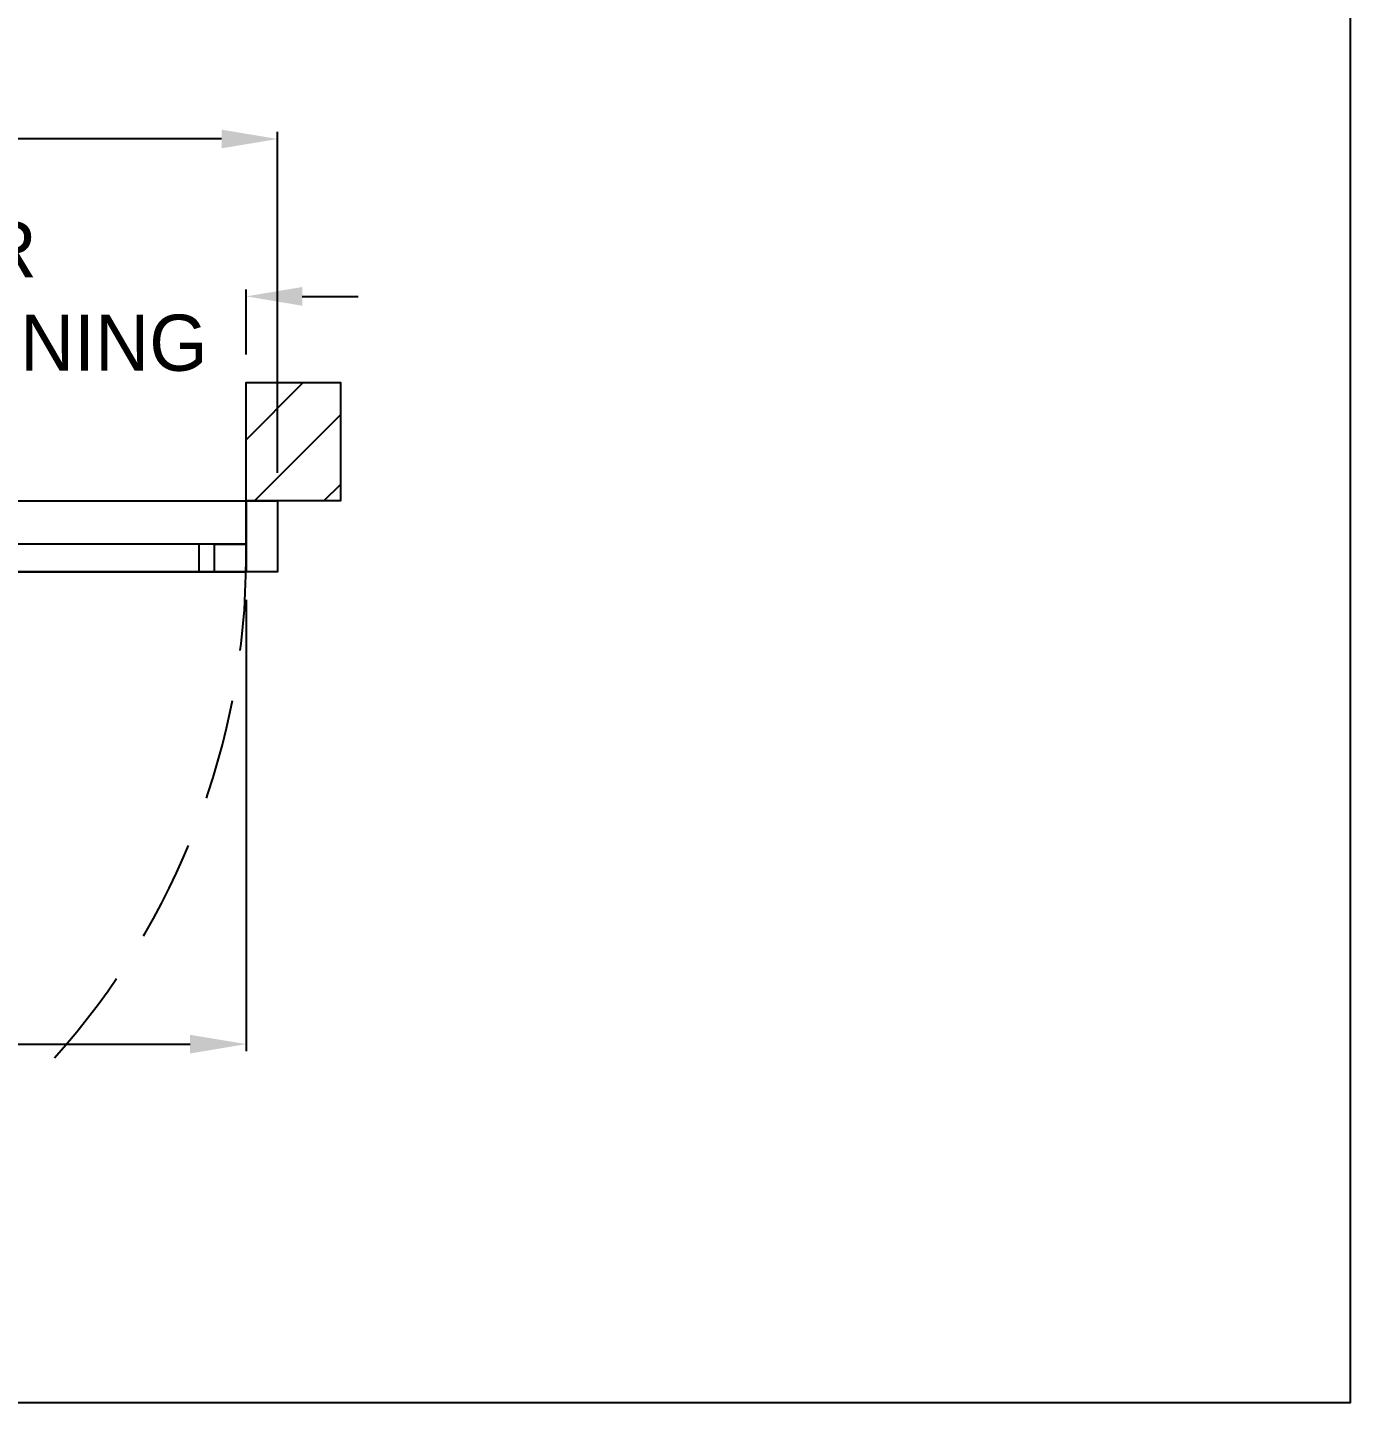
# Model space of a CAD drawing. Header units: inches. Extents: x 0 to 234, y -37 to 292.
# Drawn here: x 150.3 to 234.3, y 50 to 137.4 of the extents above; entities that cross this region are included whole.
import ezdxf

# ---------------------------------------------------------------- set-up
doc = ezdxf.new("R2010")
doc.units = ezdxf.units.IN
doc.header["$MEASUREMENT"] = 0
doc.header["$PDSIZE"] = -1
doc.linetypes.add('HIDDEN', pattern=[0.075, 0.05, -0.025])
doc.layers.get('0').update_dxf_attribs({"lineweight": 25})
doc.layers.get('Defpoints').update_dxf_attribs({"lineweight": 0})
doc.layers.add('BO - PLAN', color=7, linetype='HIDDEN', lineweight=25)
doc.layers.add('DIM', color=7, linetype='Continuous', lineweight=25)
doc.layers.add('ZOOM BOUNDARY', color=40, linetype='Continuous', lineweight=25, plot=False)
doc.styles.add('DIM', font='ARRomD.shx')
doc.dimstyles.get("Standard").update_dxf_attribs({"dimscale": 0, "dimtxt": 0.36, "dimasz": 0.4, "dimexe": 0.05, "dimexo": 0.2, "dimgap": 0.125, "dimtad": 0, "dimdec": 5, "dimzin": 0, "dimdsep": 46, "dimlunit": 4, "dimtxsty": 'DIM', "dimcen": 0.09, "dimclrd": 256, "dimclre": 256, "dimclrt": 256, "dimadec": 0, "dimazin": 0, "dimtfac": 1, "dimtdec": 4, "dimtofl": 0, "dimtmove": 0, "dimatfit": 3, "dimfxl": 1, "dimfrac": 2, "dimtolj": 1, "dimtzin": 0, "dimlwd": -1, "dimlwe": -1, "dimarcsym": 0})

# ---------------------------------------------------------------- blocks, each defined once
blk = doc.blocks.new('*D6705')
at = {"layer": 'Defpoints', "color": 0}
for p in [(68.165, 130.281), (68.165, 107.281), (166.165, 107.281)]:
    blk.add_point(p, dxfattribs=at)
at = {"layer": 'DIM'}
for p, q in [((68.165, 109.063), (68.165, 130.727)), ((71.73, 130.281), (94.835, 130.281)), ((162.601, 130.281), (139.496, 130.281)), ((166.165, 109.063), (166.165, 130.727))]:
    blk.add_line(p, q, dxfattribs=at)
for points in [[(71.73, 130.875), (71.73, 129.687), (68.165, 130.281)], [(162.601, 129.687), (162.601, 130.875), (166.165, 130.281)]]:
    blk.add_solid(points, dxfattribs=at)
at = {"layer": 'DIM', "insert": (117.165, 130.281), "char_height": 3.5644, "attachment_point": 5, "style": 'DIM'}
blk.add_mtext('\\A1;{PACKAGE WIDTH}', dxfattribs=at)
blk = doc.blocks.new('*D6707')
at = {"layer": 'Defpoints', "color": 0}
for p in [(121.665, 120.281), (164.165, 114.805), (121.665, 107.281)]:
    blk.add_point(p, dxfattribs=at)
at = {"layer": 'DIM'}
for p, q in [((121.665, 109.063), (121.665, 120.727)), ((164.165, 116.587), (164.165, 120.727)), ((118.101, 120.281), (114.536, 120.281)), ((167.73, 120.281), (171.294, 120.281))]:
    blk.add_line(p, q, dxfattribs=at)
for points in [[(118.101, 119.687), (118.101, 120.875), (121.665, 120.281)], [(167.73, 120.875), (167.73, 119.687), (164.165, 120.281)]]:
    blk.add_solid(points, dxfattribs=at)
at = {"layer": 'DIM', "insert": (142.915, 120.281), "char_height": 3.5644, "attachment_point": 5, "style": 'DIM'}
blk.add_mtext('\\A1;{CLEAR\\PDOOR OPENING}', dxfattribs=at)
blk = doc.blocks.new('*D6728')
at = {"layer": 'Defpoints', "color": 0}
for p in [(164.165, 102.781), (116.665, 81.971), (164.165, 72.769)]:
    blk.add_point(p, dxfattribs=at)
at = {"layer": 'DIM'}
for p, q in [((164.165, 100.999), (164.165, 72.324)), ((116.665, 72.769), (113.101, 72.769)), ((120.23, 72.769), (160.601, 72.769))]:
    blk.add_line(p, q, dxfattribs=at)
for points in [[(120.23, 73.363), (120.23, 72.175), (116.665, 72.769)], [(160.601, 72.175), (160.601, 73.363), (164.165, 72.769)]]:
    blk.add_solid(points, dxfattribs=at)
at = {"layer": 'DIM', "insert": (94.847, 72.769), "char_height": 3.5644, "attachment_point": 5, "style": 'DIM'}
blk.add_mtext('\\A1;{EMERGENCY\\PBREAKOUT\\P\\FARItal.shx|c0;"SX"\\FARRomD.shx|c0; PANEL\\PONLY}', dxfattribs=at)

msp = doc.modelspace()

# ---------------------------------------------------------------- hatches: boundary and pattern name
h = msp.add_hatch()
h.set_pattern_fill('ANSI31', color=256, scale=25, angle=270, style=0)
h.set_pattern_definition([(225, (4904.039, -107.539), (-2.2097087, 2.2097087), [])])
h.paths.add_polyline_path([(164.165218, 107.281), (164.165218, 114.805), (170.165218, 114.805), (170.165218, 107.281)])

# ---------------------------------------------------------------- linework, layer by layer
for points in [[(164.165218, 107.281), (164.165218, 114.805), (170.165218, 114.805), (170.165218, 107.281)], [(164.165218, 107.281), (164.165218, 102.781), (70.165218, 102.781), (70.165218, 107.281)], [(166.165218, 107.281), (166.165218, 102.781), (164.165218, 102.781), (164.165218, 107.281)], [(164.165218, 102.781), (164.165218, 104.531), (115.665218, 104.531), (115.665218, 102.781)], [(162.165218, 102.781), (162.165218, 104.531), (161.165218, 104.531), (161.165218, 102.781)], [(164.165218, 104.531), (164.165218, 102.781), (162.165218, 102.781), (162.165218, 104.531)]]:
    msp.add_lwpolyline(points, close=True)
at = {"layer": 'BO - PLAN', "ltscale": 128.432}
msp.add_arc((116.665218, 103.656), 47.5, 318.02863657, 0, dxfattribs=at)
at = {"layer": 'ZOOM BOUNDARY'}
msp.add_lwpolyline([(0, 292.185157), (0, 50), (234.330436, 50), (234.330436, 292.185157)], close=True, dxfattribs=at)

# ---------------------------------------------------------------- dimensions: what is measured, and where the dimension line sits
at = {"layer": 'DIM'}
for base, p1, p2, text, override, picture, middle in [((68.165218, 130.281), (166.165218, 107.281), (68.165218, 107.281), '{PACKAGE WIDTH}', {"dimscale": 8.911, "dimtxt": 0.4, "dimlfac": 1, "dimfxlon": 0}, '*D6705', (117.165218, 130.281)), ((121.665218, 120.281), (164.165218, 114.805), (121.665218, 107.281), '{CLEAR\\PDOOR OPENING}', {"dimscale": 8.911, "dimtxt": 0.4, "dimfxlon": 0, "dimtolj": 1}, '*D6707', (142.915218, 120.281))]:
    dim = msp.add_linear_dim(base=base, p1=p1, p2=p2, angle=180, text=text, dimstyle='Standard', override=override, dxfattribs=at)
    dim.commit()
    dim.dimension.update_dxf_attribs({"geometry": picture, "text_midpoint": middle})
dim = msp.add_linear_dim(base=(164.165218, 72.769124), p1=(116.665218, 81.971033), p2=(164.165218, 102.781), text='{EMERGENCY\\PBREAKOUT\\P\\FARItal.shx|c0;"SX"\\FARRomD.shx|c0; PANEL\\PONLY}', dimstyle='Standard', override={"dimscale": 8.911, "dimtxt": 0.4, "dimse1": 1, "dimse2": 0, "dimfxlon": 0, "dimtolj": 1}, dxfattribs=at)
dim.commit()
dim.dimension.update_dxf_attribs({"geometry": '*D6728', "text_midpoint": (94.846528, 72.769124), "dimtype": 160})

doc.saveas('drawing.dxf')
